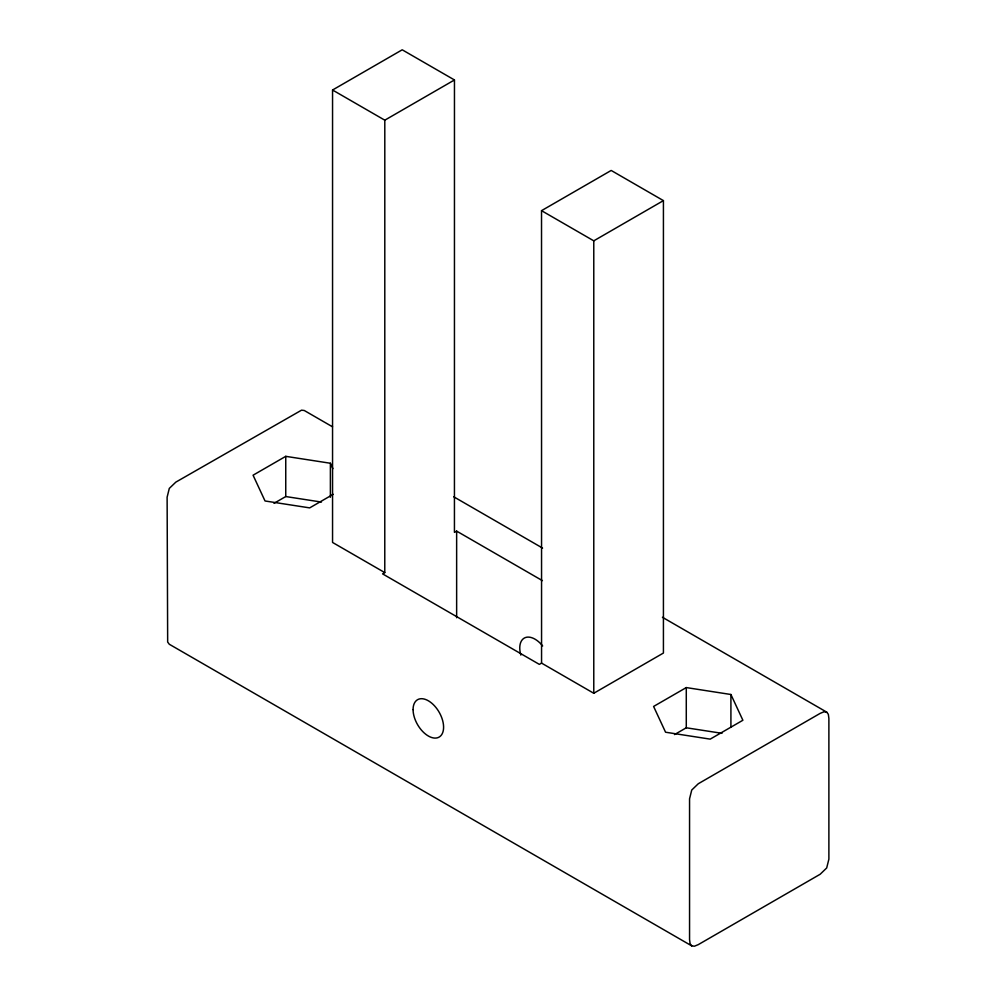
<?xml version="1.0" encoding="UTF-8"?>
<svg xmlns="http://www.w3.org/2000/svg" width="996" height="996" viewBox="0 0 996 996"><rect width="100%" height="100%" fill="white"/><g stroke="black" fill="none" stroke-linecap="round" stroke-linejoin="round"><path stroke-width="1.49" d="M384.78 572.6L332.552 542.447L332.552 90.014L402.21 49.8L454.462 79.966L384.805 120.18L384.78 572.6L382.576 573.87L539.359 664.382L541.563 663.112L593.778 693.266L663.423 653.04L663.423 200.619L611.183 170.453L541.525 210.666L541.563 663.112M454.462 79.966L454.437 532.387L456.641 531.117L542.397 580.631M541.525 210.666L593.778 240.833L663.423 200.619M332.901 468.68L330.386 463.252L285.752 456.342L253.071 475.204L265.036 500.976L309.681 507.885L333.212 494.302M273.987 503.341L285.752 496.543L321.459 502.071M686.281 687.576L653.6 706.45L665.565 732.222L710.198 739.132L742.879 720.257L730.915 694.498L686.281 687.576L686.281 727.79L674.516 734.575M826.692 712.115L823.978 711.804L820.169 713.373L698.271 783.752L691.734 790.04L689.556 798.829L689.556 939.589L690.104 943.673L691.734 945.876L694.461 946.2L698.271 944.631L820.169 874.251L826.692 867.952L828.884 859.15L828.884 718.402L828.336 714.319L826.692 712.115L662.427 617.271M686.281 727.79L721.988 733.317M332.552 90.014L384.805 120.18M332.527 426.811L304.253 410.489L301.539 410.178L175.831 482.126L169.295 488.414L167.116 497.203L167.664 642.047L169.295 644.25L691.734 945.876M453.715 496.78L542.583 548.086M730.915 694.498L730.915 726.968M593.778 240.833L593.778 693.266M456.641 531.117L456.641 617.732M330.386 463.252L330.386 497.265M285.752 456.342L285.752 496.543M520.833 655.082A21.588 12.462 60 0 1 525.054 637.701A21.588 12.462 60 0 1 542.658 645.943M413.079 709.588A21.588 12.462 60 0 0 435.974 738.061A21.588 12.462 60 0 0 435.974 707.546A21.588 12.462 60 0 0 413.079 709.588"/></g></svg>
